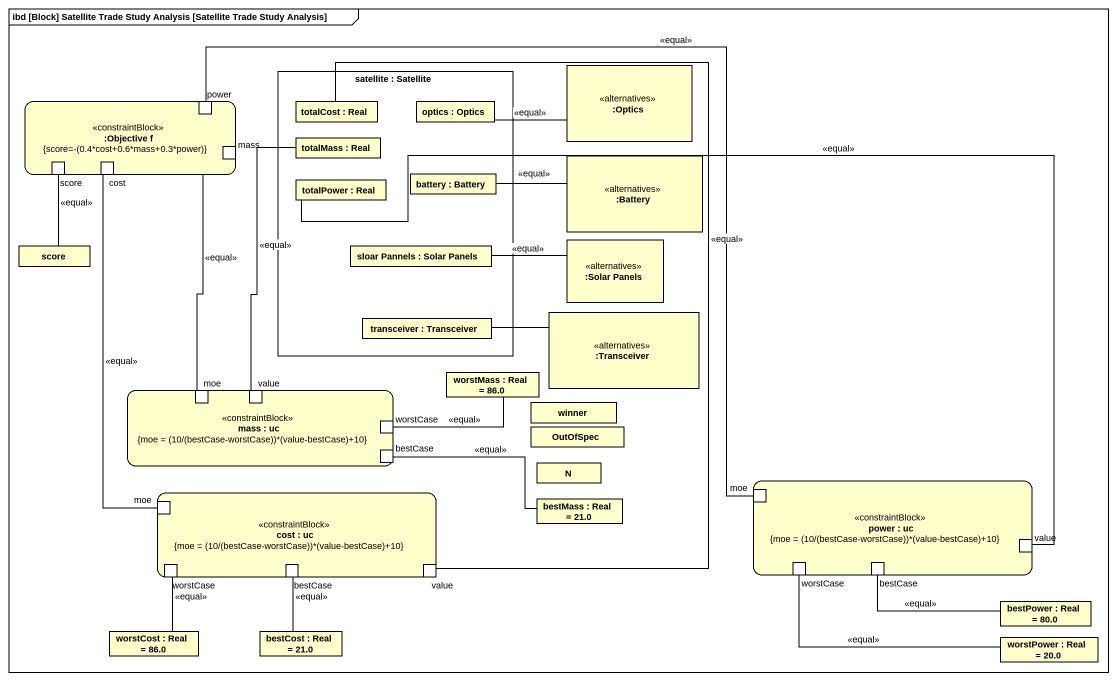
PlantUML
@startuml
mainframe ibd [Block] Satellite Trade Study Analysis [Satellite Trade Study Analysis]
rectangle ":Optics" as Optics <<alternatives>>
rectangle ":Objective f\n{score=-(0.4*cost+0.6*mass+0.3*power)}" as Objective_f <<constraintBlock>> {
  port power
  port mass
  port score
  port cost
}
rectangle "satellite : Satellite" as satellite {
  rectangle "totalCost : Real" as totalCost
  rectangle "optics : Optics" as optics
  rectangle "totalMass : Real" as totalMass
  rectangle "totalPower : Real" as totalPower
  rectangle "battery : Battery" as battery
  rectangle "sloar Pannels : Solar Panels" as sloar_Pannels
  rectangle "transceiver : Transceiver" as transceiver
}
rectangle ":Battery" as Battery <<alternatives>>
rectangle "score" as score_2
rectangle ":Solar Panels" as Solar_Panels <<alternatives>>
rectangle ":Transceiver" as Transceiver <<alternatives>>
rectangle "worstMass : Real = 86.0" as worstMass
rectangle "mass : uc\n{moe = (10/(bestCase-worstCase))*(value-bestCase)+10}" as mass_2 <<constraintBlock>> {
  port moe
  port value
  port worstCase
  port bestCase
}
rectangle winner
rectangle OutOfSpec
rectangle "cost : uc\n{moe = (10/(bestCase-worstCase))*(value-bestCase)+10}" as cost_2 <<constraintBlock>> {
  port "moe" as moe_3
  port "worstCase" as worstCase_2
  port "bestCase" as bestCase_2
  port "value" as value_2
}
rectangle N
rectangle "power : uc\n{moe = (10/(bestCase-worstCase))*(value-bestCase)+10}" as power_2 <<constraintBlock>> {
  port "moe" as moe_2
  port "worstCase" as worstCase_3
  port "bestCase" as bestCase_3
  port "value" as value_3
}
rectangle "bestMass : Real = 21.0" as bestMass
rectangle "bestPower : Real = 80.0" as bestPower
rectangle "worstCost : Real = 86.0" as worstCost
rectangle "bestCost : Real = 21.0" as bestCost
rectangle "worstPower : Real = 20.0" as worstPower
optics -right- Optics : <<equal>>
mass -- moe : <<equal>>
score -- score_2 : <<equal>>
battery -right- Battery : <<equal>>
sloar_Pannels -right- Solar_Panels : <<equal>>
Transceiver -left- transceiver
value -up- totalMass : <<equal>>
worstCase -right- worstMass : <<equal>>
bestCase -right- bestMass : <<equal>>
moe_2 -up- power : <<equal>>
moe_3 -up- cost : <<equal>>
value_2 -up- totalCost : <<equal>>
worstCase_3 -right- worstPower : <<equal>>
bestCase_3 -right- bestPower : <<equal>>
value_3 -left- totalPower : <<equal>>
worstCost -up- worstCase_2 : <<equal>>
bestCost -up- bestCase_2 : <<equal>>
@enduml
